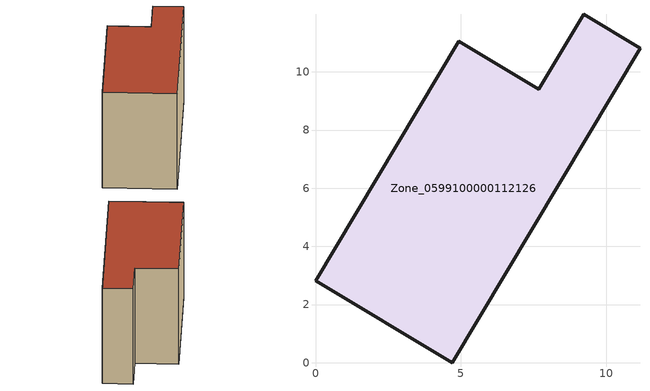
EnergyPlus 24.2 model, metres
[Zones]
Zone_0599100000112126
 floor ground (C_G): 0,2.81 4.92,11.05 7.67,9.41 9.22,11.98 11.16,10.82 4.7,0 z0
 wall outside (C_F): 4.92,11.05 0,2.81 4.7,0 11.16,10.82 9.22,11.98 7.67,9.41 4.92,11.05 z0:8.07
 roof outside (C_R): 11.16,10.82 9.22,11.98 7.67,9.41 4.92,11.05 0,2.81 4.7,0 z8.07
[BUILDING]
Pand.0599100000112126: North Axis=0; Terrain=City; Loads Convergence Tolerance Value=0.04; Temperature Convergence Tolerance Value=0.4; Solar Distribution=FullExterior; Maximum Number of Warmup Days=25; Minimum Number of Warmup Days=1
[Site:Location]
Rotterdam.The.Hague.AP_ZH_NLD Design_Conditions: Latitude=51.96; Longitude=4.45; Time Zone=1; Elevation=-4.5
[SITE:GROUNDTEMPERATURE:BUILDINGSURFACE]
18, 18, 18, 18, 18, 18, 18, 18, 18, 18, 18, 18
[MATERIAL] Thermal Absorptance=0.9; Solar Absorptance=0.7; Visible Absorptance=0.7
Name | Roughness | Thickness | Conductivity | Density | Specific Heat
G.TI.1975-1991 | MediumSmooth | 0.15 | 0.288461 | 540 | 1210
F.TI.1975-1991 | Rough | 0.3 | 0.230769 | 1920 | 840
R.TI.1975-1991 | MediumRough | 0.2 | 0.153846 | 1500 | 1000
[CONSTRUCTION]
C_G: G.TI.1975-1991
C_F: F.TI.1975-1991
C_R: R.TI.1975-1991
[ZONE]
Zone_0599100000112126: Type=1; Multiplier=1; Ceiling Height=Autocalculate; Volume=Autocalculate; Floor Area=autocalculate; Part of Total Floor Area=Yes
[ZONEINFILTRATION:DESIGNFLOWRATE]
Infil_Zone_0599100000112126: Zone or ZoneList or Space or SpaceList=Zone_0599100000112126; Schedule=AlwaysOn; Design Flow Rate Calculation Method=Flow/Area; Flow Rate per Floor Area=0.003; Constant Term Coefficient=1; Temperature Term Coefficient=0; Velocity Term Coefficient=0; Velocity Squared Term Coefficient=0
[HVACTEMPLATE:ZONE:IDEALLOADSAIRSYSTEM]
Zone_0599100000112126: Maximum Heating Supply Air Temperature=50; Minimum Cooling Supply Air Temperature=13; Maximum Heating Supply Air Humidity Ratio=0.0156; Minimum Cooling Supply Air Humidity Ratio=0.0077; Heating Limit=NoLimit; Cooling Limit=NoLimit; Dehumidification Control Type=ConstantSensibleHeatRatio; Cooling Sensible Heat Ratio=0.7; Dehumidification Setpoint=60; Humidification Control Type=None; Humidification Setpoint=30; Outdoor Air Method=None; Outdoor Air Flow Rate per Person=0.00944; Outdoor Air Flow Rate per Zone Floor Area=0; Outdoor Air Flow Rate per Zone=0; Demand Controlled Ventilation Type=None; Outdoor Air Economizer Type=NoEconomizer; Heat Recovery Type=None; Sensible Heat Recovery Effectiveness=0.7; Latent Heat Recovery Effectiveness=0.65
[ZONECONTROL:THERMOSTAT]
ThermostatControl_Zone_0599100000112126: Zone or ZoneList=Zone_0599100000112126; Control Type Schedule=DualSetpointControlType; Control 1=Thermostat_Zone_0599100000112126; Temperature Difference Between Cutout And Setpoint=0
[THERMOSTATSETPOINT:DUALSETPOINT]
Thermostat_Zone_0599100000112126: Heating Setpoint Temperature Schedule=HeatingSetpoint_Zone_0599100000112126; Cooling Setpoint Temperature Schedule=CoolingSetpoint_Zone_0599100000112126
[SCHEDULE:COMPACT]
HeatingSetpoint_Zone_0599100000112126: Through: 12/31, For: AllDays, Until: 24:00, 21
CoolingSetpoint_Zone_0599100000112126: Through: 12/31, For: AllDays, Until: 24:00, 24
DualSetpointControlType: Through: 12/31, For: AllDays, Until: 24:00, 4
AlwaysOn: Through: 12/31, For: AllDays, Until: 24:00, 1
